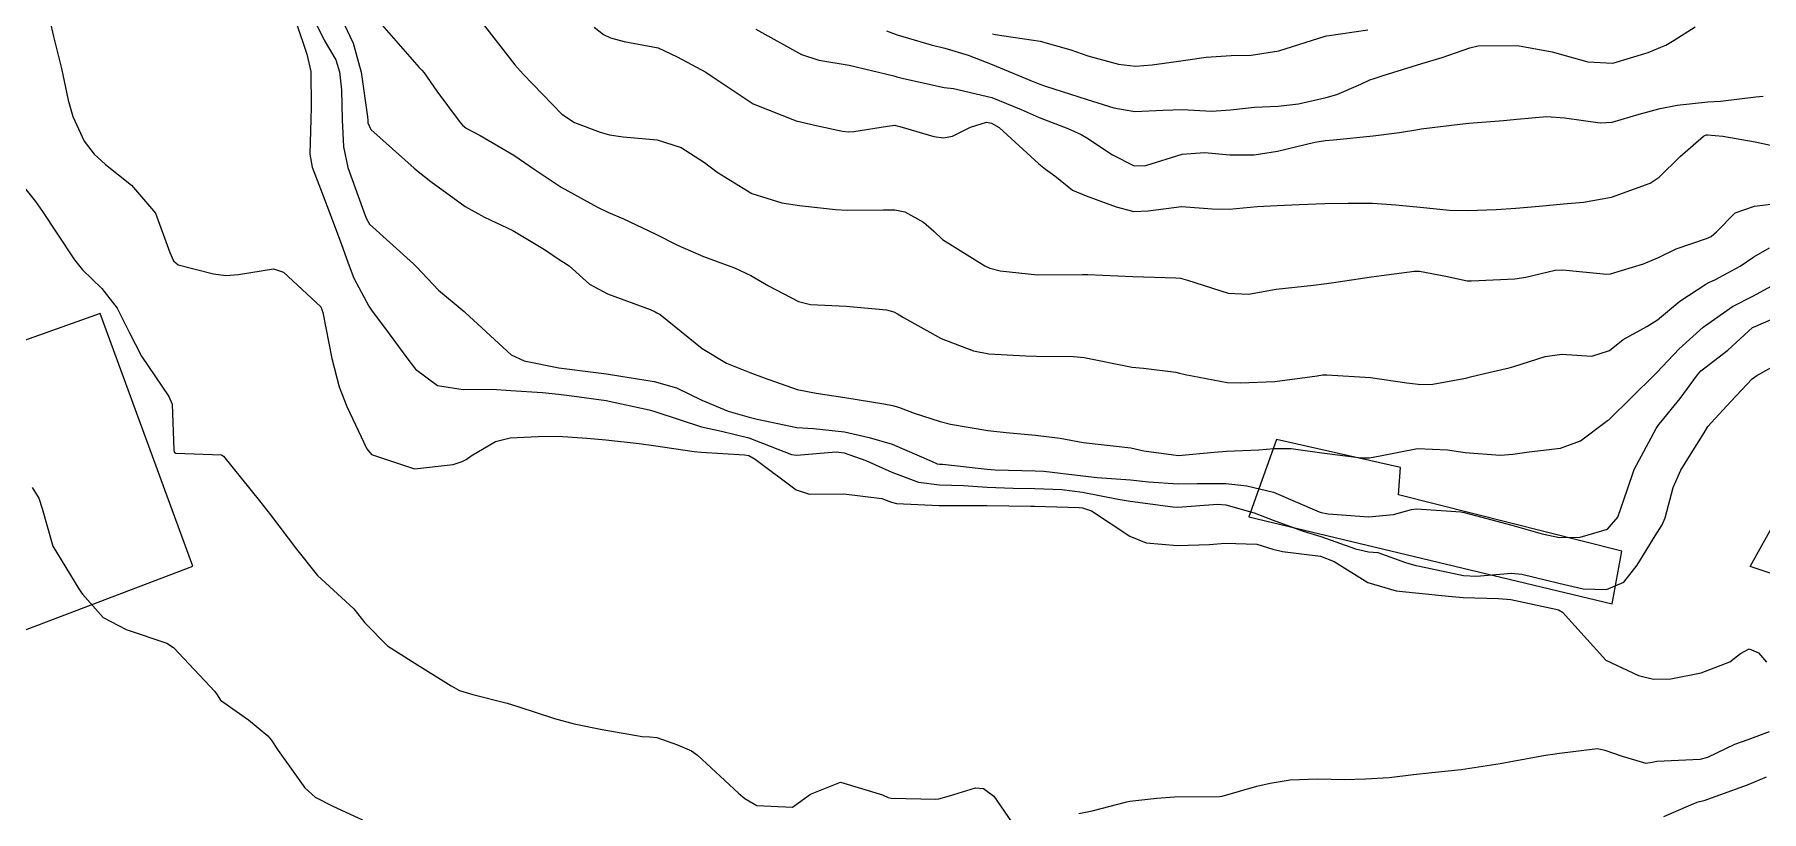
# Model space of a CAD drawing. Header units: metres. Extents: x 307586 to 320046, y 7427249 to 7434250.
# Drawn here: x 319566.4 to 319638.7, y 7427619.6 to 7427652.2 of the extents above; entities that cross this region are included whole.
import ezdxf

# ---------------------------------------------------------------- set-up
doc = ezdxf.new("R2010")
doc.units = ezdxf.units.M
doc.header["$MEASUREMENT"] = 0
for name, color, linetype in [('Curvas de Nivel 1m', 11, 'Continuous'), ('Curvas de Nivel 5m', 15, 'Continuous'), ('Edificações', 30, 'Continuous')]:
    doc.layers.add(name, color=color, linetype=linetype)

msp = doc.modelspace()

# ---------------------------------------------------------------- linework, layer by layer
at = {"layer": 'Curvas de Nivel 1m', "flags": 128}
for points, elevation in [([(319566.992, 7427652.755), (319567.151, 7427652.088), (319567.483, 7427650.75), (319567.769, 7427649.431), (319567.962, 7427648.745), (319568.433, 7427647.702), (319568.856, 7427647.162), (319569.328, 7427646.726), (319570.41, 7427645.872), (319571.429, 7427644.7), (319572.026, 7427643.044), (319572.17, 7427642.692), (319572.371, 7427642.524), (319573.855, 7427642.155), (319574.367, 7427642.083), (319574.896, 7427642.127), (319576.37, 7427642.363), (319576.779, 7427642.226), (319578.354, 7427640.766), (319578.396, 7427640.662), (319578.411, 7427640.619), (319578.435, 7427640.536), (319578.806, 7427638.613), (319579.121, 7427637.417), (319579.435, 7427636.603), (319580.276, 7427634.822), (319580.475, 7427634.588), (319582.267, 7427633.985), (319583.888, 7427634.164), (319584.27, 7427634.296), (319584.434, 7427634.376), (319584.645, 7427634.536), (319585.672, 7427635.136), (319586.284, 7427635.286), (319587.45, 7427635.343), (319588.286, 7427635.353), (319589.49, 7427635.276), (319590.284, 7427635.203), (319591.684, 7427635.054), (319592.281, 7427634.964), (319593.99, 7427634.711), (319594.277, 7427634.682), (319596.097, 7427634.58), (319596.275, 7427634.539), (319596.546, 7427634.397), (319598.26, 7427633.108), (319598.816, 7427632.929), (319600.259, 7427632.942), (319601.846, 7427632.745), (319602.256, 7427632.594), (319602.466, 7427632.537), (319604.254, 7427632.446), (319606.087, 7427632.449), (319606.255, 7427632.448), (319608.092, 7427632.424), (319608.255, 7427632.425), (319610.118, 7427632.369), (319610.255, 7427632.354), (319610.634, 7427632.226), (319612.242, 7427631.163), (319612.93, 7427630.89), (319614.239, 7427630.774), (319615.587, 7427630.819), (319616.24, 7427630.877), (319617.558, 7427630.828), (319618.238, 7427630.62), (319618.632, 7427630.529), (319620.235, 7427630.324), (319620.81, 7427630.104), (319622.22, 7427629.225), (319623.403, 7427628.884), (319624.214, 7427628.795), (319625.6, 7427628.659), (319626.211, 7427628.606), (319627.684, 7427628.552), (319628.21, 7427628.515), (319630.088, 7427628.109), (319630.204, 7427628.079), (319630.373, 7427627.988), (319632.183, 7427625.97), (319633.555, 7427625.328), (319634.175, 7427625.18), (319634.909, 7427625.199), (319636.178, 7427625.444), (319637.373, 7427625.908), (319637.831, 7427626.259), (319638.188, 7427626.451), (319638.58, 7427626.287), (319638.912, 7427625.889)], 861), ([(319578.152, 7427652.623), (319578.486, 7427651.939), (319578.975, 7427651.11), (319579.135, 7427650.61), (319579.22, 7427649.851), (319579.245, 7427648.608), (319579.292, 7427647.468), (319579.483, 7427646.604), (319580.091, 7427644.901), (319580.204, 7427644.593), (319580.256, 7427644.457), (319580.389, 7427644.235), (319582.23, 7427642.571), (319582.372, 7427642.43), (319583.279, 7427641.473), (319584.353, 7427640.577), (319584.4, 7427640.54), (319586.326, 7427638.756), (319586.862, 7427638.515), (319588.32, 7427638.21), (319589.869, 7427638.028), (319590.318, 7427637.968), (319590.918, 7427637.863), (319592.315, 7427637.646), (319593.256, 7427637.38), (319594.307, 7427636.865), (319595.411, 7427636.409), (319596.299, 7427636.154), (319596.627, 7427636.067), (319598.293, 7427635.721), (319598.987, 7427635.675), (319600.291, 7427635.532), (319601.326, 7427635.301), (319602.283, 7427635.021), (319603.928, 7427634.305), (319604.172, 7427634.202), (319604.272, 7427634.187), (319604.394, 7427634.176), (319606.27, 7427633.967), (319606.602, 7427633.945), (319608.278, 7427633.91), (319608.644, 7427633.888), (319610.275, 7427633.697), (319610.872, 7427633.626), (319612.273, 7427633.52), (319613.022, 7427633.449), (319614.271, 7427633.358), (319615.063, 7427633.38), (319616.271, 7427633.378), (319617.14, 7427633.281), (319618.266, 7427633.016), (319620.175, 7427632.19), (319620.254, 7427632.157), (319620.549, 7427632.107), (319622.252, 7427631.977), (319623.296, 7427632.074), (319624.038, 7427632.282), (319624.257, 7427632.314), (319626.111, 7427632.186), (319626.255, 7427632.159), (319626.725, 7427632.035), (319628.249, 7427631.631), (319629.514, 7427631.27), (319630.244, 7427631.115), (319631.105, 7427631.121), (319632.248, 7427631.465), (319632.686, 7427631.964), (319633.092, 7427633.136), (319633.374, 7427633.954), (319634.3, 7427635.683), (319634.402, 7427635.839), (319634.485, 7427635.938), (319635.305, 7427636.938), (319636.025, 7427637.923), (319636.161, 7427638.086), (319636.327, 7427638.223), (319637.292, 7427638.957), (319638.333, 7427639.9), (319638.376, 7427639.923), (319640.362, 7427640.785)], 859), ([(319579.329, 7427652.607), (319579.702, 7427651.819), (319580.034, 7427650.597), (319580.304, 7427648.733), (319580.314, 7427648.592), (319580.324, 7427648.474), (319580.439, 7427648.196), (319582.259, 7427646.572), (319582.421, 7427646.438), (319582.96, 7427646.016), (319584.399, 7427644.966), (319585.204, 7427644.532), (319586.387, 7427643.969), (319587.715, 7427643.171), (319588.375, 7427642.724), (319588.518, 7427642.641), (319588.754, 7427642.494), (319589.605, 7427641.721), (319590.361, 7427641.313), (319592.149, 7427640.658), (319592.354, 7427640.557), (319592.427, 7427640.523), (319592.565, 7427640.447), (319594.332, 7427639.033), (319595.346, 7427638.41), (319596.319, 7427638.023), (319596.917, 7427637.794), (319598.312, 7427637.311), (319599.102, 7427637.159), (319600.309, 7427636.978), (319601.934, 7427636.707), (319602.306, 7427636.636), (319602.544, 7427636.566), (319603.204, 7427636.316), (319604.298, 7427635.97), (319604.732, 7427635.86), (319606.293, 7427635.598), (319607.057, 7427635.511), (319608.294, 7427635.399), (319609.317, 7427635.269), (319610.292, 7427635.096), (319611.551, 7427634.957), (319612.289, 7427634.867), (319612.825, 7427634.738), (319614.287, 7427634.546), (319615.773, 7427634.68), (319616.289, 7427634.725), (319617.647, 7427634.788), (319618.29, 7427634.843), (319619.003, 7427634.842), (319620.288, 7427634.655), (319621.938, 7427634.442), (319622.286, 7427634.441), (319622.734, 7427634.53), (319624.291, 7427634.837), (319625.551, 7427634.786), (319626.289, 7427634.666), (319627.755, 7427634.558), (319628.289, 7427634.606), (319628.976, 7427634.696), (319630.292, 7427634.85), (319631.118, 7427635.159), (319632.193, 7427635.971), (319632.261, 7427636.013), (319632.304, 7427636.042), (319634.24, 7427637.941), (319634.284, 7427637.98), (319634.324, 7427638.025), (319635.262, 7427639.008), (319636.263, 7427639.921), (319636.312, 7427639.962), (319636.354, 7427639.995), (319637.489, 7427640.782), (319638.366, 7427641.235), (319639.574, 7427641.882)], 858), ([(319580.909, 7427652.586), (319582.475, 7427650.799), (319582.582, 7427650.677), (319582.677, 7427650.567), (319583.214, 7427649.807), (319584.145, 7427648.544), (319584.28, 7427648.381), (319584.44, 7427648.259), (319585.03, 7427647.941), (319586.429, 7427647.119), (319587.333, 7427646.511), (319588.412, 7427645.777), (319589.936, 7427644.941), (319590.397, 7427644.725), (319590.997, 7427644.464), (319592.387, 7427643.812), (319593.293, 7427643.347), (319594.378, 7427642.884), (319595.684, 7427642.407), (319596.37, 7427642.089), (319597.105, 7427641.653), (319598.359, 7427640.992), (319598.858, 7427640.872), (319600.357, 7427640.794), (319602.05, 7427640.639), (319602.355, 7427640.555), (319602.506, 7427640.48), (319602.761, 7427640.324), (319604.34, 7427639.444), (319605.689, 7427638.93), (319606.331, 7427638.803), (319607.877, 7427638.717), (319608.33, 7427638.709), (319609.876, 7427638.69), (319610.329, 7427638.654), (319612.274, 7427638.261), (319612.324, 7427638.251), (319612.822, 7427638.203), (319614.175, 7427638.036), (319614.321, 7427637.999), (319614.565, 7427637.933), (319616.317, 7427637.607), (319616.884, 7427637.588), (319618.318, 7427637.649), (319620.093, 7427637.886), (319620.321, 7427637.92), (319620.501, 7427637.928), (319622.32, 7427637.818), (319623.843, 7427637.592), (319624.318, 7427637.527), (319624.859, 7427637.513), (319626.32, 7427637.789), (319626.517, 7427637.842), (319627.334, 7427638.03), (319628.135, 7427638.213), (319628.327, 7427638.267), (319629.644, 7427638.689), (319630.335, 7427638.784), (319631.605, 7427638.706), (319632.338, 7427638.948), (319632.908, 7427639.398), (319633.906, 7427639.947), (319634.356, 7427640.225), (319635.282, 7427641.013), (319636.371, 7427641.717), (319636.506, 7427641.784), (319636.779, 7427641.916), (319637.815, 7427642.472), (319638.387, 7427642.859), (319639.043, 7427643.24)], 857), ([(319585.207, 7427652.533), (319586.477, 7427650.909), (319586.82, 7427650.517), (319588.448, 7427648.833), (319588.979, 7427648.492), (319590.045, 7427648.082), (319590.438, 7427647.967), (319591.014, 7427647.888), (319592.436, 7427647.76), (319593.443, 7427647.445), (319594.427, 7427646.82), (319594.957, 7427646.415), (319596.41, 7427645.519), (319597.666, 7427645.125), (319598.402, 7427645.017), (319599.912, 7427644.846), (319600.4, 7427644.823), (319601.908, 7427644.827), (319602.4, 7427644.83), (319602.821, 7427644.745), (319603.604, 7427644.312), (319604.033, 7427643.941), (319604.392, 7427643.593), (319606.168, 7427642.49), (319606.375, 7427642.391), (319606.812, 7427642.276), (319608.371, 7427642.113), (319610.263, 7427642.123), (319610.372, 7427642.125), (319610.482, 7427642.119), (319612.371, 7427642.039), (319614.174, 7427641.986), (319614.371, 7427641.971), (319614.66, 7427641.887), (319616.365, 7427641.347), (319617.217, 7427641.299), (319618.367, 7427641.511), (319619.933, 7427641.681), (319620.369, 7427641.729), (319620.694, 7427641.782), (319622.372, 7427642.025), (319622.783, 7427642.084), (319624.171, 7427642.269), (319624.376, 7427642.262), (319625.477, 7427642.049), (319626.371, 7427641.864), (319626.556, 7427641.853), (319628.372, 7427641.938), (319628.829, 7427642.013), (319630.063, 7427642.309), (319630.378, 7427642.326), (319632.213, 7427642.134), (319632.376, 7427642.148), (319633.76, 7427642.571), (319634.386, 7427642.837), (319635.13, 7427643.195), (319636.399, 7427643.637), (319636.595, 7427643.723), (319636.82, 7427643.916), (319637.607, 7427644.712), (319638.414, 7427644.981), (319639.669, 7427645.135)], 856), ([(319596.573, 7427652.399), (319598.483, 7427651.339), (319599.214, 7427651.103), (319600.478, 7427650.887), (319602.357, 7427650.448), (319602.474, 7427650.403), (319602.53, 7427650.386), (319602.761, 7427650.326), (319604.468, 7427649.956), (319604.856, 7427649.907), (319606.462, 7427649.54), (319607.693, 7427649.029), (319608.449, 7427648.693), (319609.65, 7427648.242), (319610.199, 7427647.993), (319610.439, 7427647.846), (319611.512, 7427647.14), (319612.428, 7427646.674), (319612.919, 7427646.694), (319614.433, 7427647.161), (319615.368, 7427647.237), (319616.433, 7427647.14), (319617.452, 7427647.13), (319618.434, 7427647.292), (319619.994, 7427647.672), (319620.439, 7427647.742), (319620.776, 7427647.77), (319622.441, 7427647.927), (319623.543, 7427648.074), (319624.307, 7427648.2), (319624.445, 7427648.221), (319626.075, 7427648.418), (319626.449, 7427648.46), (319627.897, 7427648.58), (319628.452, 7427648.633), (319629.716, 7427648.739), (319630.453, 7427648.688), (319631.951, 7427648.474), (319632.451, 7427648.506), (319633.578, 7427648.832), (319634.46, 7427649.075), (319635.179, 7427649.216), (319636.464, 7427649.35), (319636.993, 7427649.387), (319638.468, 7427649.559), (319638.771, 7427649.593)], 854), ([(319602.051, 7427652.334), (319602.491, 7427652.161), (319603.926, 7427651.747), (319604.486, 7427651.605), (319605.47, 7427651.303), (319606.479, 7427650.913), (319608.059, 7427650.264), (319608.47, 7427650.098), (319608.714, 7427650.011), (319610.461, 7427649.45), (319611.575, 7427649.099), (319612.454, 7427648.954), (319613.637, 7427649.011), (319614.456, 7427649.031), (319615.659, 7427648.964), (319616.456, 7427649.014), (319617.469, 7427649.139), (319618.458, 7427649.169), (319619.311, 7427649.277), (319620.464, 7427649.541), (319620.911, 7427649.661), (319621.924, 7427650.095), (319622.294, 7427650.272), (319622.475, 7427650.339), (319622.855, 7427650.463), (319624.482, 7427650.959), (319625.322, 7427651.214), (319626.489, 7427651.618), (319626.831, 7427651.695), (319628.49, 7427651.721), (319629.935, 7427651.446), (319630.486, 7427651.289), (319631.436, 7427651.027), (319632.483, 7427650.968), (319633.958, 7427651.418), (319634.49, 7427651.638), (319634.695, 7427651.734), (319635.041, 7427651.935), (319635.929, 7427652.498)], 853), ([(319606.492, 7427652.203), (319606.6, 7427652.171), (319608.489, 7427651.897), (319609.775, 7427651.53), (319610.483, 7427651.281), (319611.763, 7427650.934), (319612.479, 7427650.851), (319613.182, 7427650.902), (319614.482, 7427651.082), (319615.434, 7427651.22), (319616.484, 7427651.295), (319617.332, 7427651.304), (319618.486, 7427651.486), (319620.421, 7427652.111), (319620.478, 7427652.126), (319620.493, 7427652.124), (319622.214, 7427652.376)], 852), ([(319565.127, 7427646.773), (319566.399, 7427645.185), (319566.692, 7427644.757), (319567.282, 7427643.853), (319568.029, 7427642.743), (319568.369, 7427642.32), (319569.17, 7427641.537), (319569.822, 7427640.718), (319570.337, 7427639.679), (319570.835, 7427638.705), (319571.983, 7427637.017), (319572.114, 7427636.692), (319572.185, 7427634.78), (319572.204, 7427634.691), (319572.272, 7427634.642), (319574.182, 7427634.571), (319574.271, 7427634.516), (319575.781, 7427632.645), (319576.247, 7427632.064), (319577.327, 7427630.629), (319578.216, 7427629.514), (319579.21, 7427628.605), (319579.729, 7427628.128), (319580.192, 7427627.532), (319581.14, 7427626.58), (319582.173, 7427625.919), (319583.809, 7427624.895), (319584.155, 7427624.709), (319584.715, 7427624.534), (319586.149, 7427624.174), (319586.641, 7427624.022), (319588.143, 7427623.529), (319588.966, 7427623.313), (319590.139, 7427623.065), (319591.807, 7427622.782), (319592.136, 7427622.762), (319592.42, 7427622.73), (319593.298, 7427622.433), (319593.881, 7427622.174), (319594.129, 7427622.004), (319595.845, 7427620.403), (319596.11, 7427620.181), (319596.612, 7427619.888), (319598.105, 7427619.826), (319598.857, 7427620.369), (319600.118, 7427620.871), (319601.877, 7427620.332), (319602.111, 7427620.222), (319602.241, 7427620.199), (319604.111, 7427620.158), (319604.242, 7427620.168), (319604.694, 7427620.294), (319605.775, 7427620.624), (319606.116, 7427620.597), (319606.551, 7427620.276), (319607.592, 7427618.764)], 862), ([(319566.257, 7427633.2), (319566.54, 7427632.757), (319566.681, 7427632.321), (319567.125, 7427630.751), (319568.205, 7427628.957), (319568.3, 7427628.834), (319568.369, 7427628.738), (319569.232, 7427627.763), (319570.188, 7427627.257), (319571.895, 7427626.693), (319572.18, 7427626.51), (319573.905, 7427624.664), (319574.006, 7427624.517), (319574.149, 7427624.307), (319575.318, 7427623.471), (319576.135, 7427622.807), (319576.275, 7427622.639), (319576.565, 7427622.199), (319577.68, 7427620.624), (319578.107, 7427620.242), (319578.85, 7427619.86), (319580.093, 7427619.288)], 863), ([(319640.223, 7427629.224), (319638.233, 7427629.9), (319639.33, 7427631.884)], 861), ([(319610.103, 7427619.561), (319610.662, 7427619.667), (319612.11, 7427620.047), (319612.247, 7427620.071), (319613.367, 7427620.191), (319614.114, 7427620.251), (319616.003, 7427620.272), (319616.114, 7427620.283), (319617.568, 7427620.696), (319618.12, 7427620.831), (319618.956, 7427620.963), (319620.122, 7427621.001), (319621.236, 7427620.984), (319622.122, 7427621.002), (319623.107, 7427621.059), (319624.124, 7427621.189), (319624.901, 7427621.277), (319626.126, 7427621.391), (319627.76, 7427621.655), (319628.13, 7427621.723), (319629.652, 7427621.997), (319630.067, 7427622.058), (319630.134, 7427622.068), (319631.838, 7427622.273), (319632.137, 7427622.212), (319632.873, 7427621.959), (319633.855, 7427621.669), (319634.131, 7427621.709), (319634.327, 7427621.742), (319636.132, 7427621.834), (319636.458, 7427621.915), (319637.589, 7427622.451), (319638.144, 7427622.653), (319639.042, 7427622.989)], 862), ([(319634.617, 7427619.423), (319635.749, 7427619.924), (319636.01, 7427620.025), (319636.114, 7427620.053), (319636.3, 7427620.102), (319638.122, 7427620.757), (319638.911, 7427621.096)], 863)]:
    msp.add_lwpolyline(points, dxfattribs=dict(at, elevation=elevation))
at = {"layer": 'Curvas de Nivel 5m', "flags": 128}
for points, elevation in [([(319577.331, 7427652.632), (319577.756, 7427651.352), (319577.936, 7427650.625), (319577.939, 7427649.137), (319577.929, 7427648.625), (319577.891, 7427647.162), (319577.982, 7427646.624), (319578.406, 7427645.525), (319578.76, 7427644.614), (319579.195, 7427643.422), (319579.494, 7427642.603), (319579.734, 7427641.967), (319580.355, 7427640.794), (319580.498, 7427640.589), (319581.021, 7427639.904), (319581.999, 7427638.573), (319582.319, 7427638.164), (319583.233, 7427637.477), (319584.311, 7427637.308), (319585.514, 7427637.325), (319586.31, 7427637.274), (319587.636, 7427637.181), (319588.309, 7427637.107), (319588.859, 7427637.043), (319590.307, 7427636.849), (319592.098, 7427636.452), (319592.302, 7427636.398), (319592.38, 7427636.37), (319594.293, 7427635.74), (319595.132, 7427635.57), (319596.286, 7427635.286), (319598.064, 7427634.594), (319598.276, 7427634.555), (319599.934, 7427634.699), (319600.278, 7427634.661), (319601.186, 7427634.341), (319602.268, 7427633.846), (319603.383, 7427633.432), (319604.263, 7427633.315), (319605.269, 7427633.283), (319606.262, 7427633.225), (319607.348, 7427633.183), (319608.267, 7427633.167), (319609.389, 7427633.12), (319610.265, 7427633.006), (319611.757, 7427632.719), (319612.259, 7427632.638), (319614.044, 7427632.395), (319614.256, 7427632.386), (319615.912, 7427632.509), (319616.258, 7427632.486), (319617.447, 7427632.148), (319618.25, 7427631.833), (319619.507, 7427631.383), (319620.243, 7427631.16), (319621.697, 7427630.636), (319622.237, 7427630.514), (319622.629, 7427630.477), (319623.788, 7427630.067), (319624.231, 7427629.942), (319624.38, 7427629.91), (319626.225, 7427629.521), (319626.769, 7427629.491), (319628.227, 7427629.613), (319628.661, 7427629.579), (319630.221, 7427629.2), (319631.229, 7427628.968), (319632.217, 7427628.938), (319632.938, 7427629.243), (319633.493, 7427629.951), (319634.245, 7427631.178), (319634.548, 7427631.639), (319634.675, 7427631.936), (319635.005, 7427633.199), (319635.322, 7427633.93), (319635.697, 7427634.518), (319636.299, 7427635.494), (319636.462, 7427635.758), (319636.592, 7427635.917), (319637.416, 7427636.805), (319638.322, 7427637.76), (319638.506, 7427637.897), (319639.676, 7427638.537)], 860), ([(319589.807, 7427652.48), (319590.186, 7427652.171), (319590.489, 7427652.029), (319591.064, 7427651.888), (319592.485, 7427651.611), (319593.279, 7427651.236), (319594.475, 7427650.596), (319594.747, 7427650.417), (319596.456, 7427649.272), (319598.261, 7427648.566), (319598.445, 7427648.522), (319599.096, 7427648.37), (319600.208, 7427648.121), (319600.44, 7427648.093), (319600.678, 7427648.11), (319602.094, 7427648.333), (319602.4, 7427648.374), (319602.444, 7427648.37), (319602.607, 7427648.328), (319604.031, 7427647.898), (319604.438, 7427647.846), (319604.819, 7427647.916), (319605.573, 7427648.289), (319606.231, 7427648.498), (319606.446, 7427648.465), (319606.763, 7427648.277), (319608.428, 7427646.76), (319608.713, 7427646.542), (319609.107, 7427646.25), (319609.84, 7427645.661), (319610.415, 7427645.415), (319611.673, 7427644.954), (319612.408, 7427644.763), (319613.005, 7427644.797), (319614.411, 7427644.972), (319615.697, 7427644.881), (319616.41, 7427644.862), (319617.584, 7427644.975), (319618.412, 7427645.012), (319619.34, 7427645.054), (319620.413, 7427645.098), (319621.396, 7427645.117), (319622.413, 7427645.116), (319623.384, 7427645.047), (319624.412, 7427644.94), (319625.639, 7427644.82), (319626.411, 7427644.799), (319627.588, 7427644.851), (319628.412, 7427644.899), (319629.393, 7427644.985), (319630.414, 7427645.079), (319631.245, 7427645.151), (319632.417, 7427645.369), (319634.043, 7427645.946), (319634.426, 7427646.199), (319635.296, 7427647.069), (319636.281, 7427647.922), (319636.395, 7427647.969), (319636.444, 7427647.971), (319637.093, 7427647.914), (319638.441, 7427647.677), (319639.926, 7427647.366)], 855)]:
    msp.add_lwpolyline(points, dxfattribs=dict(at, elevation=elevation))
at = {"layer": 'Edificações'}
for points in [[(319572.983, 7427629.909), (319569.1, 7427640.498), (319556.558, 7427636.024), (319556.083, 7427637.631), (319549.718, 7427635.598), (319554.02, 7427624.54), (319560.366, 7427627.075), (319561.187, 7427625.435), (319572.983, 7427629.909)], [(319617.234, 7427631.977), (319632.45, 7427628.335), (319632.851, 7427630.543), (319623.493, 7427632.895), (319623.579, 7427634.042), (319618.383, 7427635.217), (319617.234, 7427631.977)]]:
    msp.add_lwpolyline(points, dxfattribs=at)

doc.saveas('drawing.dxf')
